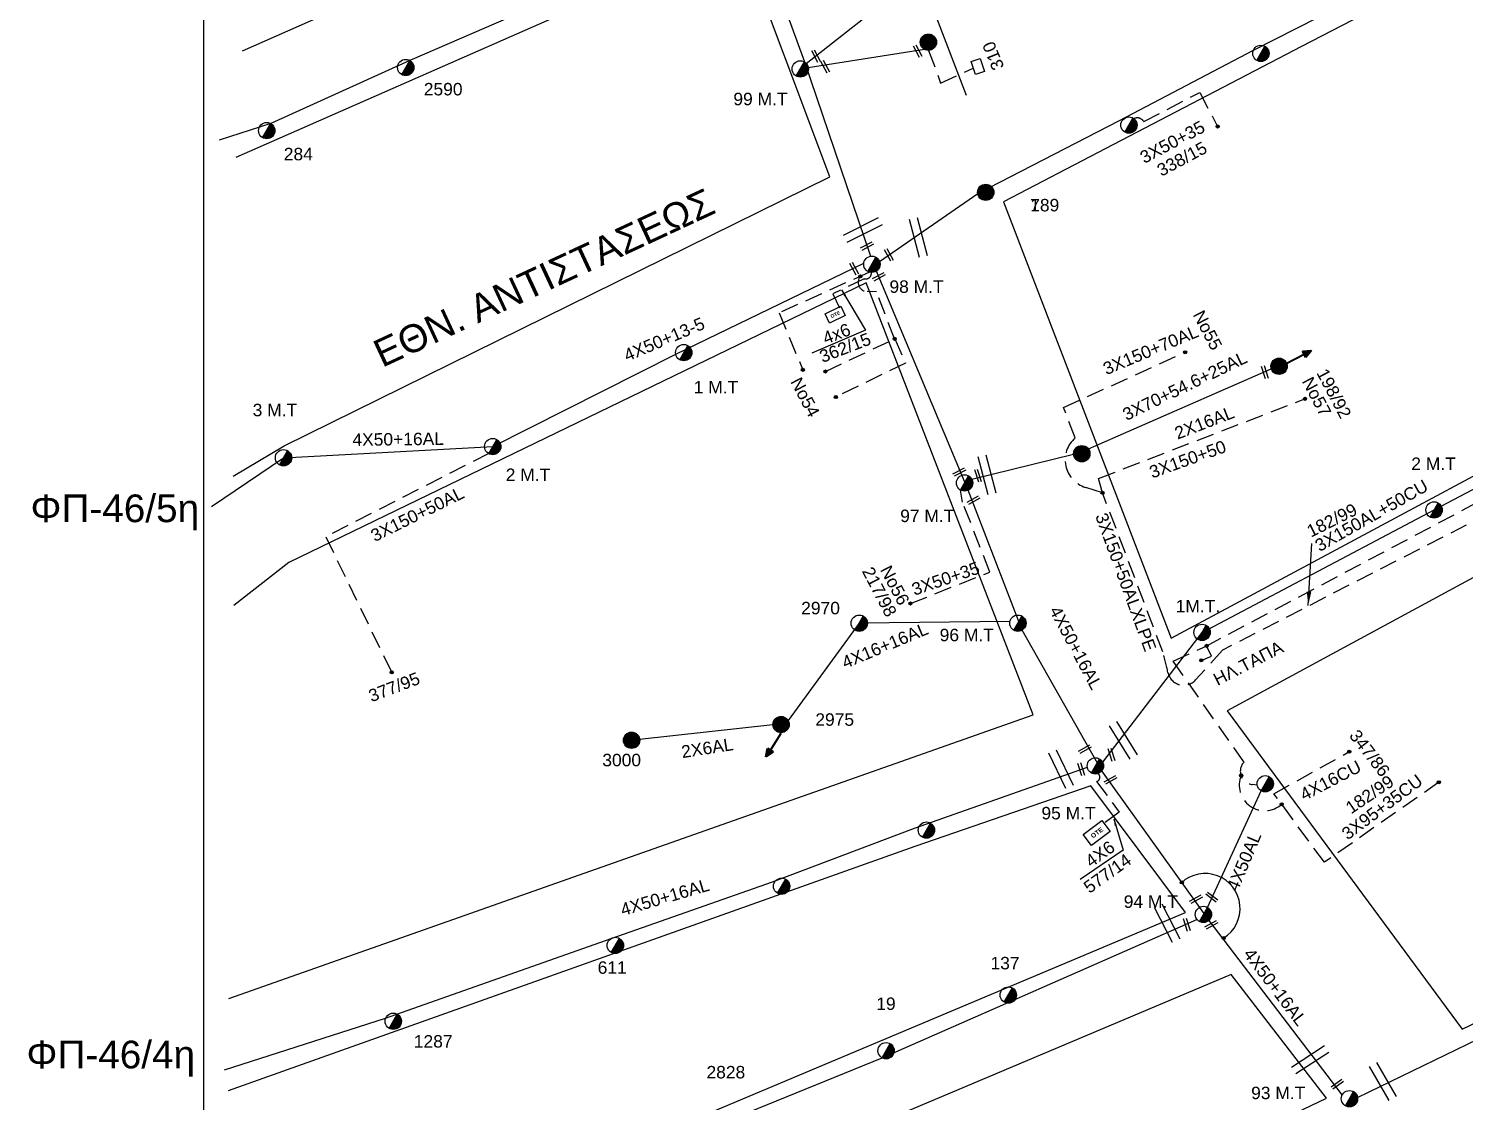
# Model space of a CAD drawing. Header units: millimetres. Extents: x 839 to 3144, y 747 to 1790.
# Drawn here: x 850.5 to 1057.7, y 958.1 to 1113 of the extents above; entities that cross this region are included whole.
import ezdxf
from ezdxf.enums import TextEntityAlignment as Align

# ---------------------------------------------------------------- set-up
doc = ezdxf.new("R2010")
doc.units = ezdxf.units.MM
doc.linetypes.add('DASHED', pattern=[19.05, 12.7, -6.35])
for name, color, linetype in [('Pillar OTE', 7, 'Continuous'), ('Άγνωστα', 7, 'Continuous'), ('Γέφυρες Εναερίου Δικτύου', 7, 'DASHED'), ('Γυμνά εναέρια ΧΤ (3Φ)   4x16CU', 7, 'Continuous'), ('Γυμνά εναέρια ΧΤ (3Φ)   4x50AL', 7, 'Continuous'), ('Γυμνά εναέρια ΧΤ και ΦΟΠ (3Φ)   4x16+16AL', 7, 'Continuous'), ('Γυμνά εναέρια ΧΤ και ΦΟΠ (3Φ)   4x50+16AL', 7, 'Continuous'), ('Επίτονοι', 7, 'Continuous'), ('Επιγραφές - Σχήματα', 7, 'Continuous'), ('Επιτοίχιο Κουτί', 7, 'Continuous'), ('Καλώδια ΧΤ   2x6AL', 7, 'DASHED'), ('Καλώδια ΧΤ   3x150+50AL', 7, 'DASHED'), ('Καλώδια ΧΤ   3x150+50ALXLPE', 7, 'DASHED'), ('Καλώδια ΧΤ   3x150+70AL', 7, 'DASHED'), ('Καλώδια ΧΤ   3x150AL+50CU', 7, 'DASHED'), ('Καλώδια ΧΤ   3x95+35CU', 7, 'DASHED'), ('Καλώδια ΧΤ   4x50+13-5', 7, 'Continuous'), ('Μηχανική τομή', 7, 'Continuous'), ('Στύλος Ξύλινος', 7, 'Continuous'), ('Στύλος Ξύλινος @ 1', 7, 'Continuous'), ('Στύλος ΦΜ', 7, 'Continuous'), ('Στύλος ΦΜ @ 1', 7, 'Continuous'), ('Συνδέσεις', 7, 'Continuous'), ('Συνεστραμμένα ΧΤ   3x70+54.6+25AL', 7, 'SYN_LINE'), ('Τομή', 7, 'Continuous'), ('Υπόβαθρο ΔΕΗ', 7, 'Continuous'), ('Υπόγεια καλώδια Παροχών ΧΤ   4x6', 7, 'DASHED')]:
    doc.layers.add(name, color=color, linetype=linetype)
doc.styles.get("Standard").update_dxf_attribs({"font": 'ARIAL.TTF'})
doc.linetypes.add('SYN_LINE', pattern='A,0.5,-0.0001,["/\\/\\/\\/",Standard,S=0.1,R=0,X=0,Y=-0.05],-0.25', length=0.7501)
doc.dimstyles.new('ISO-25', dxfattribs={"dimtxt": 2.5, "dimasz": 2.5, "dimexe": 1.25, "dimexo": 0.625, "dimtad": 1, "dimtxsty": 'Standard', "dimcen": 2.5, "dimadec": 0, "dimazin": 0, "dimtfac": 1, "dimtmove": 0, "dimatfit": 3, "dimfxl": 1, "dimarcsym": 0})

# ---------------------------------------------------------------- blocks, each defined once
blk = doc.blocks.new('ΥΠΑΡΧΩΝ ΤΣΙΜΕΝΤΕΝΙΟΣ ΣΤΥΛΟΣ')
at = {"layer": 'Στύλος ΦΜ'}
blk.add_hatch(color=7, dxfattribs=at).paths.add_polyline_path([(-1.29, -2.28, 0.574793), (2.62, 0, 0.268822), (1.3, 2.27)])
at = {"layer": 'Στύλος ΦΜ', "color": 7}
blk.add_line((-1.29, -2.28), (1.3, 2.27), dxfattribs=at)
blk.add_circle((0, 0), 2.62, dxfattribs=at)
at = {"layer": 'Στύλος ΦΜ', "flags": 4}
for tag, p in [('ΑΡΙΘΜΟΣ', (-4.68, 8.05)), ('ΤΥΠΟΣ', (-4.91, 3.03))]:
    blk.add_attdef(tag, p, '', height=4, dxfattribs=at)
blk = doc.blocks.new('ΥΠΑΡΧΩΝ ΞΥΛΙΝΟΣ ΣΤΥΛΟΣ')
at = {"layer": 'Στύλος Ξύλινος'}
h = blk.add_hatch(color=7, dxfattribs=at)
h.paths.add_polyline_path([(-2.62, 0, 0.270008), (-1.29, -2.28), (1.3, 2.27, 0.576266)])
h.paths.add_polyline_path([(-1.29, -2.28, 0.574793), (2.62, 0, 0.268822), (1.3, 2.27)])
at = {"layer": 'Στύλος Ξύλινος', "color": 7}
blk.add_line((-1.29, -2.28), (1.3, 2.27), dxfattribs=at)
blk.add_circle((0, 0), 2.62, dxfattribs=at)
at = {"layer": 'Στύλος Ξύλινος', "flags": 4}
for tag, p in [('ΑΡΙΘΜΟΣ', (-4.91, 8.6)), ('ΤΥΠΟΣ', (-4.85, 3.39))]:
    blk.add_attdef(tag, p, '', height=4, dxfattribs=at)
blk = doc.blocks.new('ΤΟΜΗ')
at = {"layer": 'Τομή', "ltscale": 40}
for p, q in [((-5.68, 0), (5.68, 0)), ((5.68, -2.33), (-5.68, -2.33))]:
    blk.add_line(p, q, dxfattribs=at)
blk = doc.blocks.new('ΕΠΙΤΟΝΟΣ')
at = {"layer": 'Επίτονοι', "lineweight": 40, "ltscale": 40}
blk.add_hatch(color=256, dxfattribs=at).paths.add_polyline_path([(-1.13, 6.47), (0, 9.1), (1.13, 6.47)])
for p, q in [((-1.13, 6.47), (0, 9.1)), ((1.13, 6.47), (-1.13, 6.47)), ((-1.13, 6.47), (0, 6.47)), ((0, 9.1), (1.13, 6.47)), ((0, 6.47), (0, 0))]:
    blk.add_line(p, q, dxfattribs=at)
blk = doc.blocks.new('ΕΠΙΤΟΙΧΙΟ ΚΟΥΤΙ')
at = {"layer": 'Επιτοίχιο Κουτί', "ltscale": 40}
blk.add_lwpolyline([(-2.06, 1.35), (1.86, 1.35), (1.86, -1.39), (-2.06, -1.39)], close=True, dxfattribs=at)
blk = doc.blocks.new('ΜΗΧΑΝΙΚΗ ΤΟΜΗ')
at = {"layer": 'Μηχανική τομή', "ltscale": 40}
for p, q in [((-1.89, 0.78), (1.89, 0.78)), ((1.89, 0), (-1.89, 0))]:
    blk.add_line(p, q, dxfattribs=at)
blk = doc.blocks.new('A$C3F94617C')
at = {"layer": 'Μηχανική τομή', "xscale": 0.5, "yscale": 0.5, "zscale": 0.5}
blk.add_blockref('ΜΗΧΑΝΙΚΗ ΤΟΜΗ', (0.95, 0), dxfattribs=at)
blk = doc.blocks.new('_ΣΥΝΔΕΣΗ')
at = {"layer": 'Συνδέσεις', "linetype": 'SYN_LINE', "ltscale": 40}
blk.add_hatch(color=256, dxfattribs=at).paths.add_polyline_path([(0.5, -0.01, 1), (-0.5, -0.01, 1)])
at = {"layer": 'Συνδέσεις'}
blk.add_circle((0, -0.01), 0.5, dxfattribs=at)
blk = doc.blocks.new('PILLAR ΟΤΕ')
at = {"layer": 'Pillar OTE', "ltscale": 40}
blk.add_lwpolyline([(-3.31, 2.02), (3.39, 2.02), (3.39, -1.99), (-3.31, -1.99)], close=True, dxfattribs=at)
at = {"layer": 'Pillar OTE', "insert": (-1.81, 0.71), "char_height": 1.3575, "width": 109.961, "attachment_point": 1}
blk.add_mtext('{\\fArial|b1|i0|c161|p34;OTE}', dxfattribs=at)

msp = doc.modelspace()

# ---------------------------------------------------------------- linework, layer by layer
at = {"layer": 'Άγνωστα', "color": 133, "linetype": 'DASHED', "ltscale": 0.2}
msp.add_lwpolyline([(1009.71, 1099.73, -0.511417), (1011.47, 1099.56), (1019.57, 1103.78), (1022.13, 1098.86)], format="xyb", dxfattribs=at)
at = {"layer": 'Γέφυρες Εναερίου Δικτύου', "color": 1, "linetype": 'SYN_LINE', "ltscale": 20}
for points in [[(962.76, 1107.96), (976.86, 1119.06)], [(963.05, 1107.38), (979.8, 1110.02)]]:
    msp.add_lwpolyline(points, dxfattribs=at)
at = {"layer": 'Γέφυρες Εναερίου Δικτύου', "color": 1, "ltscale": 0.2}
msp.add_lwpolyline([(980.42, 1109.86), (982.14, 1105.13), (986.86, 1107.3)], dxfattribs=at)
at = {"layer": 'Γέφυρες Εναερίου Δικτύου', "color": 5, "ltscale": 0.2}
for points in [[(971.9, 1077.82), (958.83, 1071.94), (962.25, 1063.71)], [(975.54, 1068.21), (977.07, 1064.69), (967.02, 1059.78)]]:
    msp.add_lwpolyline(points, dxfattribs=at)
msp.add_lwpolyline([(965.52, 1063.48), (975.5, 1068.19), (972.89, 1074.96), (971.55, 1075.01, -0.624212), (970.56, 1077.22, -1.076869)], format="xyb", dxfattribs=at)
at = {"layer": 'Γυμνά εναέρια ΧΤ (3Φ)   4x16CU', "color": 27, "linetype": 'DASHED', "ltscale": 0.2}
msp.add_lwpolyline([(1030.27, 1002.48), (1041.14, 1008.58)], dxfattribs=at)
at = {"layer": 'Γυμνά εναέρια ΧΤ (3Φ)   4x50AL', "color": 27, "ltscale": 0.2}
msp.add_lwpolyline([(1020.68, 986.07), (1028.43, 1002.89)], dxfattribs=at)
at = {"layer": 'Γυμνά εναέρια ΧΤ και ΦΟΠ (3Φ)   4x16+16AL', "color": 27, "ltscale": 0.2}
msp.add_lwpolyline([(992.14, 1027.34), (970.4, 1027.12), (960.14, 1013.05)], dxfattribs=at)
at = {"layer": 'Γυμνά εναέρια ΧΤ και ΦΟΠ (3Φ)   4x50+16AL', "color": 133, "ltscale": 0.2}
msp.add_lwpolyline([(973.32, 1079.37), (987.5, 1089.19), (1007.97, 1099.72), (1027.29, 1109.87), (1049.3, 1121.1), (1084.58, 1139.17), (1115.27, 1155.25), (1136.61, 1166.33)], dxfattribs=at)
at = {"layer": 'Γυμνά εναέρια ΧΤ και ΦΟΠ (3Φ)   4x50+16AL', "color": 1, "ltscale": 0.2}
for points in [[(947.35, 1147.99), (954.17, 1130.76), (954.13, 1129.58), (928.99, 1118.59), (905.52, 1108.4), (885.45, 1099.29), (878.01, 1096.87)], [(955.01, 1128.8), (962.48, 1108.19), (972.02, 1080.12)]]:
    msp.add_lwpolyline(points, dxfattribs=at)
at = {"layer": 'Γυμνά εναέρια ΧΤ και ΦΟΠ (3Φ)   4x50+16AL', "color": 151, "ltscale": 0.2}
for points in [[(1005.54, 1007.03), (1019.9, 1025.78), (1053.38, 1043.47), (1091.08, 1063.31), (1119.76, 1078.74), (1137.81, 1088.99)], [(873.73, 922.68), (886.51, 927.84), (917.75, 940.82), (948.86, 954.21), (973.7, 964.35), (991.57, 972.17), (1019.15, 984.34)]]:
    msp.add_lwpolyline(points, dxfattribs=at)
at = {"layer": 'Γυμνά εναέρια ΧΤ και ΦΟΠ (3Φ)   4x50+16AL', "color": 27, "ltscale": 0.2}
msp.add_lwpolyline([(1040.13, 958.99), (1020.9, 984.19), (1005.41, 1005.78), (993.9, 1026.11), (986.12, 1046.31), (972.87, 1077.98)], dxfattribs=at)
at = {"layer": 'Γυμνά εναέρια ΧΤ και ΦΟΠ (3Φ)   4x50+16AL', "color": 85, "ltscale": 0.2}
msp.add_lwpolyline([(1042.33, 958.63), (1077.28, 975.56), (1110.35, 991.69), (1140.01, 1006.31), (1177.66, 1024.63)], dxfattribs=at)
at = {"layer": 'Γυμνά εναέρια ΧΤ και ΦΟΠ (3Φ)   4x50+16AL', "color": 2, "ltscale": 0.2}
msp.add_lwpolyline([(878.77, 962.62), (902.03, 970.05), (933.78, 981.27), (957.9, 989.77), (978.4, 997.53), (1003.33, 1006.31)], dxfattribs=at)
at = {"layer": 'Επιγραφές - Σχήματα'}
msp.add_lwpolyline([(875.79, 1777.39), (2904.25, 1777.39), (2904.25, 763.69), (875.79, 763.69)], close=True, dxfattribs=at)
at = {"layer": 'Επιγραφές - Σχήματα', "linetype": 'Continuous', "ltscale": 0.2}
msp.add_arc((1020.32, 985.91), 5.05, 302.1301, 132.5046, dxfattribs=at)
at = {"layer": 'Καλώδια ΧΤ   2x6AL', "color": 27, "linetype": 'SYN_LINE', "ltscale": 20}
msp.add_lwpolyline([(938.7, 1010.37), (957.93, 1012.48)], dxfattribs=at)
at = {"layer": 'Καλώδια ΧΤ   3x150+50AL', "color": 30, "ltscale": 0.2}
msp.add_lwpolyline([(1005.51, 1045.96), (1004.96, 1048.04), (1034.73, 1059.52)], dxfattribs=at)
at = {"layer": 'Καλώδια ΧΤ   3x150+50AL', "color": 5, "ltscale": 0.2}
msp.add_lwpolyline([(916.91, 1051.61), (893.39, 1039.59), (902.91, 1020.02)], dxfattribs=at)
at = {"layer": 'Καλώδια ΧΤ   3x150+50ALXLPE', "color": 30, "ltscale": 0.2}
msp.add_lwpolyline([(1144.49, 1091.01), (1144.58, 1090.33, -0.210422), (1143.65, 1087.08), (1105.49, 1065.65), (1022.84, 1023.23), (1018.96, 1018.93, -0.611324), (1014.96, 1019.99, 0.016091), (1014.21, 1022.98), (1005.51, 1045.96), (1003.05, 1046.73, -0.587052), (1001.56, 1053.87)], format="xyb", dxfattribs=at)
at = {"layer": 'Καλώδια ΧΤ   3x150+70AL', "color": 30, "ltscale": 0.2}
msp.add_lwpolyline([(1001.56, 1053.87), (999.88, 1058.27), (1017.44, 1066.25)], dxfattribs=at)
at = {"layer": 'Καλώδια ΧΤ   3x150AL+50CU', "color": 27, "ltscale": 0.2}
msp.add_lwpolyline([(1027.85, 1003.74), (1027.13, 1003.82, -0.620692), (1025.94, 1007.07), (1015.73, 1021.61), (1020.36, 1023.76), (1099.94, 1065.94), (1138.49, 1087.57), (1140.05, 1087.15, 0.685992), (1142.02, 1089.83, 8.887752)], format="xyb", dxfattribs=at)
msp.add_lwpolyline([(1019.78, 1021.75), (1021.24, 1022.37), (1020.55, 1023.85)], dxfattribs=at)
at = {"layer": 'Καλώδια ΧΤ   3x95+35CU', "color": 27, "ltscale": 0.2}
for points in [[(977.78, 1029.96), (989.27, 1034.51), (985.32, 1044.58), (985.02, 1046.34)], [(1054.07, 1004.14), (1037.54, 992.58), (1030.26, 1002.49)]]:
    msp.add_lwpolyline(points, dxfattribs=at)
msp.add_arc((1028.94, 1003.71), 3.68, 157.3496, 311.599, dxfattribs=at)
at = {"layer": 'Καλώδια ΧΤ   4x50+13-5', "color": 5, "ltscale": 0.2}
msp.add_lwpolyline([(876.89, 1043.97), (887.29, 1051.01), (917.49, 1052.63), (943.91, 1065.96), (971.05, 1079.1)], dxfattribs=at)
at = {"layer": 'Συνεστραμμένα ΧΤ   3x70+54.6+25AL', "color": 30, "ltscale": 20}
for points in [[(1003.48, 1052.29), (1029.88, 1063.86)], [(986.65, 1047.9), (1001.35, 1051.54)]]:
    msp.add_lwpolyline(points, dxfattribs=at)
at = {"layer": 'Υπόβαθρο ΔΕΗ'}
for points in [[(985.9, 1103.33), (958.58, 1174.54, 0.225455), (964.58, 1191.12), (985.85, 1201.17)], [(881.36, 1109.81), (948.09, 1139.3), (938.18, 1165.78, -0.313796), (921.09, 1170.62), (882.14, 1155.49)]]:
    msp.add_lwpolyline(points, format="xyb", dxfattribs=at)
for points in [[(1015.42, 1024.95), (1095.45, 1067.9), (1146.3, 1095.54), (1136.27, 1163.2), (1034.22, 1110.39), (991.21, 1088)], [(1057.42, 968.47), (1176.09, 1025.62), (1150.66, 1083.27), (1059.58, 1034.03), (1023.51, 1014.47)]]:
    msp.add_lwpolyline(points, close=True, dxfattribs=at)
for points in [[(880.03, 1048.35), (887.37, 1052.72), (966.14, 1091.6), (953.11, 1126.38), (880.42, 1094.39)], [(879.4, 972.9), (995.5, 1013.89), (971.38, 1076.27), (888.06, 1035.9), (880.1, 1029.66)], [(971.32, 1069.46), (963.56, 1066.14)], [(878.71, 926.89), (1017.51, 985.35), (1003.85, 1003.65), (978.41, 994.84), (879.32, 959.56)], [(1008.48, 994.35), (1002.27, 990.1)], [(879.01, 890.04), (885.33, 885.52), (963.7, 923.04), (1037.83, 958.52), (1024.09, 976.38), (878.24, 914.73)]]:
    msp.add_lwpolyline(points, dxfattribs=at)
at = {"layer": 'Υπόγεια καλώδια Παροχών ΧΤ   4x6', "color": 5, "linetype": 'DASHED', "ltscale": 0.2}
msp.add_lwpolyline([(972.15, 1077.78, -0.53108), (971.1, 1076.86), (966.6, 1074.68), (967.57, 1072.67)], format="xyb", dxfattribs=at)
at = {"layer": 'Υπόγεια καλώδια Παροχών ΧΤ   4x6', "color": 27, "linetype": 'DASHED', "ltscale": 0.2}
msp.add_lwpolyline([(1004.85, 1005.39, -0.657587), (1004.65, 1004.25), (1007.94, 999.84), (1005.85, 998.27)], format="xyb", dxfattribs=at)

# ---------------------------------------------------------------- block references
at = {"layer": 'Pillar OTE'}
for p, xscale, yscale, zscale, rotation in [((966.91, 1071.67), 0.375, 0.375, 0.375, 25.64242968546601), ((1004.66, 996.8), 0.5, 0.5, 0.5, 36.7344035218421)]:
    msp.add_blockref('PILLAR ΟΤΕ', p, dxfattribs=dict(at, xscale=xscale, yscale=yscale, zscale=zscale, rotation=rotation))
at = {"layer": 'Επίτονοι'}
for p, xscale, yscale, zscale, rotation in [((1032.04, 1064.6), 0.4499999999999226, 0.4499999999999226, 0.4499999999999226, 297.5169409350784), ((959.14, 1011.24), 0.4499999999999591, 0.4499999999999591, 0.4499999999999591, 147.3306743553616)]:
    msp.add_blockref('ΕΠΙΤΟΝΟΣ', p, dxfattribs=dict(at, xscale=xscale, yscale=yscale, zscale=zscale, rotation=rotation))
at = {"layer": 'Επιγραφές - Σχήματα', "ltscale": 0.2}
for p, rotation in [((963.53, 1109.77), 298.5320165335951), ((978.21, 1110.49), 298.5320165335951), ((964.85, 1108.24), 298.5320165335951), ((970.78, 1080.97), 28.53201653359489), ((974.05, 1081.05), 298.5320165335951), ((969.03, 1079.07), 298.5320165335951), ((972.5, 1076.54), 28.53201653359489), ((1029.43, 1062.52), 107.7430647475482), ((984.11, 1048.33), 28.53201653359484), ((988.02, 1047.58), 107.7430647475482), ((986.16, 1044.25), 28.53201653359484), ((1002.23, 1008.3), 28.53201653359519), ((1007.28, 1007.27), 107.7430647475482), ((1002.92, 1005.17), 107.7430647475482), ((1005.94, 1003.86), 28.53201653359529), ((1018.27, 986.62), 28.53201653359529), ((1022.16, 987.14), 142.6323791802211), ((1018.18, 982.72), 107.7430647475482), ((1020.48, 982.93), 28.53201653359529), ((1038.75, 959.82), 35.49586318640601)]:
    msp.add_blockref('A$C3F94617C', p, dxfattribs=dict(at, rotation=rotation))
at = {"layer": 'Επιτοίχιο Κουτί', "xscale": 0.4999999999999233, "yscale": 0.4999999999999233, "zscale": 0.4999999999999233, "rotation": 288.5382897374049}
msp.add_blockref('ΕΠΙΤΟΙΧΙΟ ΚΟΥΤΙ', (987.53, 1107.47), dxfattribs=at)
at = {"layer": 'Στύλος Ξύλινος @ 1', "ltscale": 40, "xscale": 0.4499999999998181, "yscale": 0.4499999999998181, "zscale": 0.4499999999998181}
for p in [(980.38, 1111.04), (980.38, 1111.04), (1031, 1064.23), (1031, 1064.23), (1002.53, 1051.6), (1002.53, 1051.6)]:
    msp.add_blockref('ΥΠΑΡΧΩΝ ΞΥΛΙΝΟΣ ΣΤΥΛΟΣ', p, dxfattribs=at)
at = {"layer": 'Στύλος Ξύλινος @ 1', "ltscale": 40}
ref = msp.add_blockref('ΥΠΑΡΧΩΝ ΞΥΛΙΝΟΣ ΣΤΥΛΟΣ', (988.66, 1089.35), dxfattribs=dict(at, xscale=0.4499999999998181, yscale=0.4499999999998181, zscale=0.4499999999998181))
ref.add_attrib('ΤΥΠΟΣ', '189', (995.08, 1086.6), dxfattribs={"layer": 'Στύλος Ξύλινος', "height": 1.8, "flags": 4})
ref = msp.add_blockref('ΥΠΑΡΧΩΝ ΞΥΛΙΝΟΣ ΣΤΥΛΟΣ', (988.66, 1089.35), dxfattribs=dict(at, xscale=0.4499999999998181, yscale=0.4499999999998181, zscale=0.4499999999998181))
ref.add_attrib('ΤΥΠΟΣ', '789', (995.08, 1086.6), dxfattribs={"layer": 'Στύλος Ξύλινος', "height": 1.8, "flags": 4})
ref = msp.add_blockref('ΥΠΑΡΧΩΝ ΞΥΛΙΝΟΣ ΣΤΥΛΟΣ', (959.11, 1012.48), dxfattribs=dict(at, xscale=0.4499999999998181, yscale=0.4499999999998181, zscale=0.4499999999998181))
ref.add_attrib('ΤΥΠΟΣ', '2975', (964.06, 1012.3), dxfattribs={"layer": 'Στύλος Ξύλινος', "height": 1.8, "flags": 4})
ref = msp.add_blockref('ΥΠΑΡΧΩΝ ΞΥΛΙΝΟΣ ΣΤΥΛΟΣ', (959.11, 1012.48), dxfattribs=dict(at, xscale=0.4499999999998181, yscale=0.4499999999998181, zscale=0.4499999999998181))
ref.add_attrib('ΤΥΠΟΣ', '2975', (964.06, 1012.3), dxfattribs={"layer": 'Στύλος Ξύλινος', "height": 1.8, "flags": 4})
ref = msp.add_blockref('ΥΠΑΡΧΩΝ ΞΥΛΙΝΟΣ ΣΤΥΛΟΣ', (937.53, 1010.21), dxfattribs=dict(at, xscale=0.4499999999998181, yscale=0.4499999999998181, zscale=0.4499999999998181))
ref.add_attrib('ΤΥΠΟΣ', '3000', (933.31, 1006.45), dxfattribs={"layer": 'Στύλος Ξύλινος', "height": 1.8, "flags": 4})
at = {"layer": 'Στύλος ΦΜ @ 1', "ltscale": 40, "xscale": 0.4499999999998181, "yscale": 0.4499999999998181, "zscale": 0.4499999999998181}
for p in [(1028.38, 1109.42), (1009.33, 1099.06), (1029.01, 1003.92), (980.09, 997.23), (959.2, 989.13)]:
    msp.add_blockref('ΥΠΑΡΧΩΝ ΤΣΙΜΕΝΤΕΝΙΟΣ ΣΤΥΛΟΣ', p, dxfattribs=at)
at = {"layer": 'Στύλος ΦΜ @ 1', "ltscale": 40}
ref = msp.add_blockref('ΥΠΑΡΧΩΝ ΤΣΙΜΕΝΤΕΝΙΟΣ ΣΤΥΛΟΣ', (904.93, 1107.38), dxfattribs=dict(at, xscale=0.4499999999998181, yscale=0.4499999999998181, zscale=0.4499999999998181))
ref.add_attrib('ΤΥΠΟΣ', '2590', (907.54, 1103.35), dxfattribs={"layer": 'Στύλος ΦΜ', "height": 1.8, "flags": 4})
ref = msp.add_blockref('ΥΠΑΡΧΩΝ ΤΣΙΜΕΝΤΕΝΙΟΣ ΣΤΥΛΟΣ', (961.89, 1107.17), dxfattribs=dict(at, xscale=0.4499999999998181, yscale=0.4499999999998181, zscale=0.4499999999998181))
ref.add_attrib('ΤΥΠΟΣ', '99 M.T', (952.23, 1101.93), dxfattribs={"layer": 'Στύλος ΦΜ', "height": 1.8, "flags": 4})
ref = msp.add_blockref('ΥΠΑΡΧΩΝ ΤΣΙΜΕΝΤΕΝΙΟΣ ΣΤΥΛΟΣ', (884.86, 1098.26), dxfattribs=dict(at, xscale=0.4499999999998181, yscale=0.4499999999998181, zscale=0.4499999999998181))
ref.add_attrib('ΤΥΠΟΣ', '284', (887.33, 1093.98), dxfattribs={"layer": 'Στύλος ΦΜ', "height": 1.8, "flags": 4})
ref = msp.add_blockref('ΥΠΑΡΧΩΝ ΤΣΙΜΕΝΤΕΝΙΟΣ ΣΤΥΛΟΣ', (972.22, 1078.96), dxfattribs=dict(at, xscale=0.4499999999998181, yscale=0.4499999999998181, zscale=0.4499999999998181))
ref.add_attrib('ΤΥΠΟΣ', '98 M.T', (974.76, 1074.83), dxfattribs={"layer": 'Στύλος ΦΜ', "height": 1.8, "flags": 4})
ref = msp.add_blockref('ΥΠΑΡΧΩΝ ΤΣΙΜΕΝΤΕΝΙΟΣ ΣΤΥΛΟΣ', (945.06, 1066.2), dxfattribs=dict(at, xscale=0.4499999999998181, yscale=0.4499999999998181, zscale=0.4499999999998181))
ref.add_attrib('ΤΥΠΟΣ', '1 M.T', (946.51, 1060.3), dxfattribs={"layer": 'Στύλος ΦΜ', "height": 1.8, "flags": 4})
ref = msp.add_blockref('ΥΠΑΡΧΩΝ ΤΣΙΜΕΝΤΕΝΙΟΣ ΣΤΥΛΟΣ', (887.29, 1051.01), dxfattribs=dict(at, xscale=0.4499999999998181, yscale=0.4499999999998181, zscale=0.4499999999998181))
ref.add_attrib('ΤΥΠΟΣ', '3 M.T', (882.84, 1057.01), dxfattribs={"layer": 'Στύλος ΦΜ', "height": 1.8, "flags": 4})
ref = msp.add_blockref('ΥΠΑΡΧΩΝ ΤΣΙΜΕΝΤΕΝΙΟΣ ΣΤΥΛΟΣ', (917.49, 1052.63), dxfattribs=dict(at, xscale=0.4499999999998181, yscale=0.4499999999998181, zscale=0.4499999999998181))
ref.add_attrib('ΤΥΠΟΣ', '2 M.T', (919.37, 1047.66), dxfattribs={"layer": 'Στύλος ΦΜ', "height": 1.8, "flags": 4})
ref = msp.add_blockref('ΥΠΑΡΧΩΝ ΤΣΙΜΕΝΤΕΝΙΟΣ ΣΤΥΛΟΣ', (1053.38, 1043.47), dxfattribs=dict(at, xscale=0.4499999999998181, yscale=0.4499999999998181, zscale=0.4499999999998181))
ref.add_attrib('ΤΥΠΟΣ', '2 M.T', (1050.09, 1049.25), dxfattribs={"layer": 'Στύλος ΦΜ', "height": 1.8, "flags": 4})
ref = msp.add_blockref('ΥΠΑΡΧΩΝ ΤΣΙΜΕΝΤΕΝΙΟΣ ΣΤΥΛΟΣ', (985.6, 1047.37), dxfattribs=dict(at, xscale=0.4499999999998181, yscale=0.4499999999998181, zscale=0.4499999999998181))
ref.add_attrib('ΤΥΠΟΣ', '97 M.T', (976.31, 1041.72), dxfattribs={"layer": 'Στύλος ΦΜ', "height": 1.8, "flags": 4})
ref = msp.add_blockref('ΥΠΑΡΧΩΝ ΤΣΙΜΕΝΤΕΝΙΟΣ ΣΤΥΛΟΣ', (970.4, 1027.12), dxfattribs=dict(at, xscale=0.4499999999998181, yscale=0.4499999999998181, zscale=0.4499999999998181))
ref.add_attrib('ΤΥΠΟΣ', '2970', (962.02, 1028.4), dxfattribs={"layer": 'Στύλος ΦΜ', "height": 1.8, "flags": 4})
ref = msp.add_blockref('ΥΠΑΡΧΩΝ ΤΣΙΜΕΝΤΕΝΙΟΣ ΣΤΥΛΟΣ', (1019.89, 1025.79), dxfattribs=dict(at, xscale=0.4499999999998181, yscale=0.4499999999998181, zscale=0.4499999999998181))
ref.add_attrib('ΤΥΠΟΣ', '1Μ.Τ.', (1016.08, 1028.68), dxfattribs={"layer": 'Στύλος ΦΜ', "height": 1.8, "flags": 4})
ref = msp.add_blockref('ΥΠΑΡΧΩΝ ΤΣΙΜΕΝΤΕΝΙΟΣ ΣΤΥΛΟΣ', (993.3, 1027.12), dxfattribs=dict(at, xscale=0.4499999999998181, yscale=0.4499999999998181, zscale=0.4499999999998181))
ref.add_attrib('ΤΥΠΟΣ', '96 M.T', (982.01, 1024.51), dxfattribs={"layer": 'Στύλος ΦΜ', "height": 1.8, "flags": 4})
ref = msp.add_blockref('ΥΠΑΡΧΩΝ ΤΣΙΜΕΝΤΕΝΙΟΣ ΣΤΥΛΟΣ', (1004.49, 1006.51), dxfattribs=dict(at, xscale=0.4499999999998181, yscale=0.4499999999998181, zscale=0.4499999999998181))
ref.add_attrib('ΤΥΠΟΣ', '95 M.T', (996.7, 998.78), dxfattribs={"layer": 'Στύλος ΦΜ', "height": 1.8, "flags": 4})
ref = msp.add_blockref('ΥΠΑΡΧΩΝ ΤΣΙΜΕΝΤΕΝΙΟΣ ΣΤΥΛΟΣ', (1020.09, 985.05), dxfattribs=dict(at, xscale=0.4499999999998181, yscale=0.4499999999998181, zscale=0.4499999999998181))
ref.add_attrib('ΤΥΠΟΣ', '94 M.T', (1008.58, 986), dxfattribs={"layer": 'Στύλος ΦΜ', "height": 1.8, "flags": 4})
ref = msp.add_blockref('ΥΠΑΡΧΩΝ ΤΣΙΜΕΝΤΕΝΙΟΣ ΣΤΥΛΟΣ', (935.19, 980.57), dxfattribs=dict(at, xscale=0.4499999999998181, yscale=0.4499999999998181, zscale=0.4499999999998181))
ref.add_attrib('ΤΥΠΟΣ', '611', (932.64, 976.48), dxfattribs={"layer": 'Στύλος ΦΜ', "height": 1.8, "flags": 4})
ref = msp.add_blockref('ΥΠΑΡΧΩΝ ΤΣΙΜΕΝΤΕΝΙΟΣ ΣΤΥΛΟΣ', (991.92, 973.41), dxfattribs=dict(at, xscale=0.4499999999998181, yscale=0.4499999999998181, zscale=0.4499999999998181))
ref.add_attrib('ΤΥΠΟΣ', '137', (989.35, 977.12), dxfattribs={"layer": 'Στύλος ΦΜ', "height": 1.8, "flags": 4})
ref = msp.add_blockref('ΥΠΑΡΧΩΝ ΤΣΙΜΕΝΤΕΝΙΟΣ ΣΤΥΛΟΣ', (974.28, 965.37), dxfattribs=dict(at, xscale=0.4499999999998181, yscale=0.4499999999998181, zscale=0.4499999999998181))
ref.add_attrib('ΤΥΠΟΣ', '19', (972.86, 971.25), dxfattribs={"layer": 'Στύλος ΦΜ', "height": 1.8, "flags": 4})
ref = msp.add_blockref('ΥΠΑΡΧΩΝ ΤΣΙΜΕΝΤΕΝΙΟΣ ΣΤΥΛΟΣ', (903.13, 969.62), dxfattribs=dict(at, xscale=0.4499999999998181, yscale=0.4499999999998181, zscale=0.4499999999998181))
ref.add_attrib('ΤΥΠΟΣ', '1287', (906.1, 965.82), dxfattribs={"layer": 'Στύλος ΦΜ', "height": 1.8, "flags": 4})
ref = msp.add_blockref('ΥΠΑΡΧΩΝ ΤΣΙΜΕΝΤΕΝΙΟΣ ΣΤΥΛΟΣ', (949.71, 955.56), dxfattribs=dict(at, xscale=0.4499999999998181, yscale=0.4499999999998181, zscale=0.4499999999998181))
ref.add_attrib('ΤΥΠΟΣ', '2828', (948.35, 961.37), dxfattribs={"layer": 'Στύλος ΦΜ', "height": 1.8, "flags": 4})
ref = msp.add_blockref('ΥΠΑΡΧΩΝ ΤΣΙΜΕΝΤΕΝΙΟΣ ΣΤΥΛΟΣ', (1041.17, 958.44), dxfattribs=dict(at, xscale=0.4499999999998181, yscale=0.4499999999998181, zscale=0.4499999999998181))
ref.add_attrib('ΤΥΠΟΣ', '93 M.T', (1026.97, 958.37), dxfattribs={"layer": 'Στύλος ΦΜ', "height": 1.8, "flags": 4})
at = {"layer": 'Συνδέσεις', "xscale": 0.4500000000000455, "yscale": 0.4500000000000455, "zscale": 0.4500000000000455}
for p in [(1022.13, 1098.86), (970.56, 1077.22), (975.5, 1068.19), (1017.44, 1066.25), (962.25, 1063.72), (965.52, 1063.48), (967.02, 1059.78), (1034.74, 1059.53), (1005.51, 1045.96), (977.79, 1029.96), (1020.55, 1023.85), (1019.78, 1021.75), (902.91, 1020.02), (1041.14, 1008.58), (1025.54, 1005.14), (1054.07, 1004.15), (1031.39, 1000.97), (1016.97, 989.68), (1023.01, 981.64)]:
    msp.add_blockref('_ΣΥΝΔΕΣΗ', p, dxfattribs=at)
at = {"layer": 'Τομή'}
for p, xscale, yscale, zscale, rotation in [((970.65, 1084.43), 0.4999999999999268, 0.4999999999999268, 0.4999999999999268, 26.44868191990802), ((979.49, 1082.97), 0.4999999999999677, 0.4999999999999677, 0.4999999999999677, 284.5476225680357), ((989.41, 1048.71), 0.4999999999999677, 0.4999999999999677, 0.4999999999999677, 284.5476225680357), ((1009.02, 1010.5), 0.5000000000000452, 0.5000000000000452, 0.5000000000000452, 301.6319068249808), ((999, 1005.78), 0.5000000000000222, 0.5000000000000222, 0.5000000000000222, 115.662097969413), ((1015.37, 984.06), 0.5000000000000623, 0.5000000000000623, 0.5000000000000623, 297.1718063893194), ((1035.19, 964.56), 0.4999999999998267, 0.4999999999998267, 0.4999999999998267, 32.97870459787163), ((1046.49, 961.2), 0.4999999999999918, 0.4999999999999918, 0.4999999999999918, 300.2801946570484)]:
    msp.add_blockref('ΤΟΜΗ', p, dxfattribs=dict(at, xscale=xscale, yscale=yscale, zscale=zscale, rotation=rotation))

# ---------------------------------------------------------------- texts
at = {"layer": 'Άγνωστα', "linetype": 'SYN_LINE', "ltscale": 20}
for s, p in [('4x6', (967.12, 1068.93)), ('362/15', (968.35, 1066.95)), ('2X16AL', (1020.21, 1056.08))]:
    msp.add_text(s, height=1.8, rotation=21.0892, dxfattribs=at).set_placement(p, align=Align.MIDDLE)
at = {"layer": 'Γυμνά εναέρια ΧΤ (3Φ)   4x16CU', "linetype": 'SYN_LINE', "ltscale": 20}
for s, rotation, p in [('4X16CU', 27.4175, (1038.43, 1004.42)), ('4Χ6', 35.7568, (1005.15, 993.79)), ('577/14', 35.7568, (1006.2, 991.01))]:
    msp.add_text(s, height=1.8, rotation=rotation, dxfattribs=at).set_placement(p, align=Align.MIDDLE)
at = {"layer": 'Γυμνά εναέρια ΧΤ (3Φ)   4x50AL', "linetype": 'SYN_LINE', "ltscale": 20}
msp.add_text('4X50AL', height=1.8, rotation=67.1068, dxfattribs=at).set_placement((1025.93, 992.73), align=Align.MIDDLE)
at = {"layer": 'Γυμνά εναέρια ΧΤ και ΦΟΠ (3Φ)   4x16+16AL', "linetype": 'SYN_LINE', "ltscale": 20}
msp.add_text('4X16+16AL', height=1.8, rotation=22.7902, dxfattribs=at).set_placement((974.11, 1023.9), align=Align.MIDDLE)
at = {"layer": 'Γυμνά εναέρια ΧΤ και ΦΟΠ (3Φ)   4x50+16AL', "linetype": 'SYN_LINE', "ltscale": 20}
for rotation, p in [(297.9736, (1001.68, 1023.56)), (16.3612, (942.34, 987.54)), (307.0754, (1030.45, 974.58))]:
    msp.add_text('4X50+16AL', height=1.8, rotation=rotation, dxfattribs=at).set_placement(p, align=Align.MIDDLE)
at = {"layer": 'Επιγραφές - Σχήματα', "ltscale": 0.2, "attachment_point": 1}
for s, insert, char_height, width, rotation in [('310', (989.7, 1106.77), 1.8, 20.6794, 112.2158), ('ΕΘΝ. ΑΝΤΙΣΤΑΣΕΩΣ', (899.84, 1067.61), 4, 57.6499, 24.9153), ('Νο55', (1020.1, 1072.52), 1.8, 20.6794, 297.6184), ('198/92', (1037.95, 1064.13), 1.8, 20.6794, 297.6184), ('Νο54', (962, 1062.85), 1.8, 20.6794, 297.6184), ('Νο57', (1035.84, 1062.91), 1.8, 20.6794, 297.6184), ('182/99', (1034.79, 1041.07), 1.8, 20.6794, 26.5377), ('217/98', (972.34, 1035.48), 1.8, 20.6794, 297.6184), ('Νο56', (974.95, 1035.68), 1.8, 20.6794, 297.6184), ('ΗΛ.ΤΑΠΑ', (1021.29, 1019.64), 1.8, 20.6794, 27.2709), ('377/95', (899.35, 1017.36), 1.8, 20.6794, 21.0019), ('347/86', (1042.46, 1011.95), 1.8, 20.6794, 307.5985), ('182/99', (1040.39, 1000.98), 1.8, 20.6794, 34.1287)]:
    msp.add_mtext(s, dxfattribs=dict(at, insert=insert, char_height=char_height, width=width, rotation=rotation))
at = {"layer": 'Επιγραφές - Σχήματα', "ltscale": 0.2, "char_height": 4, "width": 19.6719, "attachment_point": 1}
for s, insert in [('ΦΠ-46/5η', (850.77, 1045.71)), ('ΦΠ-46/4η', (850.19, 966.82))]:
    msp.add_mtext(s, dxfattribs=dict(at, insert=insert))
at = {"layer": 'Καλώδια ΧΤ   2x6AL', "linetype": 'SYN_LINE', "ltscale": 20}
msp.add_text('2X6AL', height=1.8, rotation=9.0001, dxfattribs=at).set_placement((948.46, 1009.1), align=Align.MIDDLE)
at = {"layer": 'Καλώδια ΧΤ   3x150+50AL', "linetype": 'SYN_LINE', "ltscale": 20}
for s, rotation, p in [('3X150+50', 19.7587, (1017.81, 1050.8)), ('3X150+50AL', 26.3681, (906.6, 1042.87))]:
    msp.add_text(s, height=1.8, rotation=rotation, dxfattribs=at).set_placement(p, align=Align.MIDDLE)
at = {"layer": 'Καλώδια ΧΤ   3x150+50ALXLPE', "linetype": 'SYN_LINE', "ltscale": 20}
msp.add_text('3X150+50ALXLPE', height=1.8, rotation=290.0583, dxfattribs=at).set_placement((1008.89, 1033.05), align=Align.MIDDLE)
at = {"layer": 'Καλώδια ΧΤ   3x150+70AL', "linetype": 'SYN_LINE', "ltscale": 20}
for s, rotation, p in [('3X50+35', 28, (1015.6, 1096.62)), ('338/15', 28, (1016.97, 1094.22)), ('3X150+70AL', 22.6612, (1012.47, 1066.58))]:
    msp.add_text(s, height=1.8, rotation=rotation, dxfattribs=at).set_placement(p, align=Align.MIDDLE)
at = {"layer": 'Καλώδια ΧΤ   3x150AL+50CU', "linetype": 'SYN_LINE', "ltscale": 20}
msp.add_text('3X150AL+50CU', height=1.8, rotation=29.6081, dxfattribs=at).set_placement((1044.34, 1042.67), align=Align.MIDDLE)
at = {"layer": 'Καλώδια ΧΤ   3x95+35CU', "linetype": 'SYN_LINE', "ltscale": 20}
for s, rotation, p in [('3X50+35', 18.8694, (982.86, 1033.57)), ('3X95+35CU', 36.8437, (1045.88, 1000.57))]:
    msp.add_text(s, height=1.8, rotation=rotation, dxfattribs=at).set_placement(p, align=Align.MIDDLE)
at = {"layer": 'Καλώδια ΧΤ   4x50+13-5', "linetype": 'SYN_LINE', "ltscale": 20}
for s, rotation, p in [('4X50+13-5', 23.0805, (942.24, 1068.13)), ('4X50+16AL', 0.698, (903.84, 1053.7))]:
    msp.add_text(s, height=1.8, rotation=rotation, dxfattribs=at).set_placement(p, align=Align.MIDDLE)
at = {"layer": 'Συνεστραμμένα ΧΤ   3x70+54.6+25AL', "linetype": 'SYN_LINE', "ltscale": 20}
msp.add_text('3X70+54.6+25AL', height=1.8, rotation=25.8656, dxfattribs=at).set_placement((1017.39, 1061.4), align=Align.MIDDLE)

# ---------------------------------------------------------------- leaders
at = {"layer": 'Επιγραφές - Σχήματα', "ltscale": 40}
for points, override in [([(967.84, 1075.28), (971.32, 1069.46)], {"dimasz": 1, "dimtad": 0}), ([(1035.21, 1029.67), (1035.75, 1038.64)], {"dimasz": 2, "dimtad": 0}), ([(1007.15, 998.84), (1008.48, 994.35)], {"dimasz": 1, "dimtad": 0})]:
    msp.add_leader(points, dimstyle='ISO-25', override=override, dxfattribs=at)

doc.saveas('drawing.dxf')
